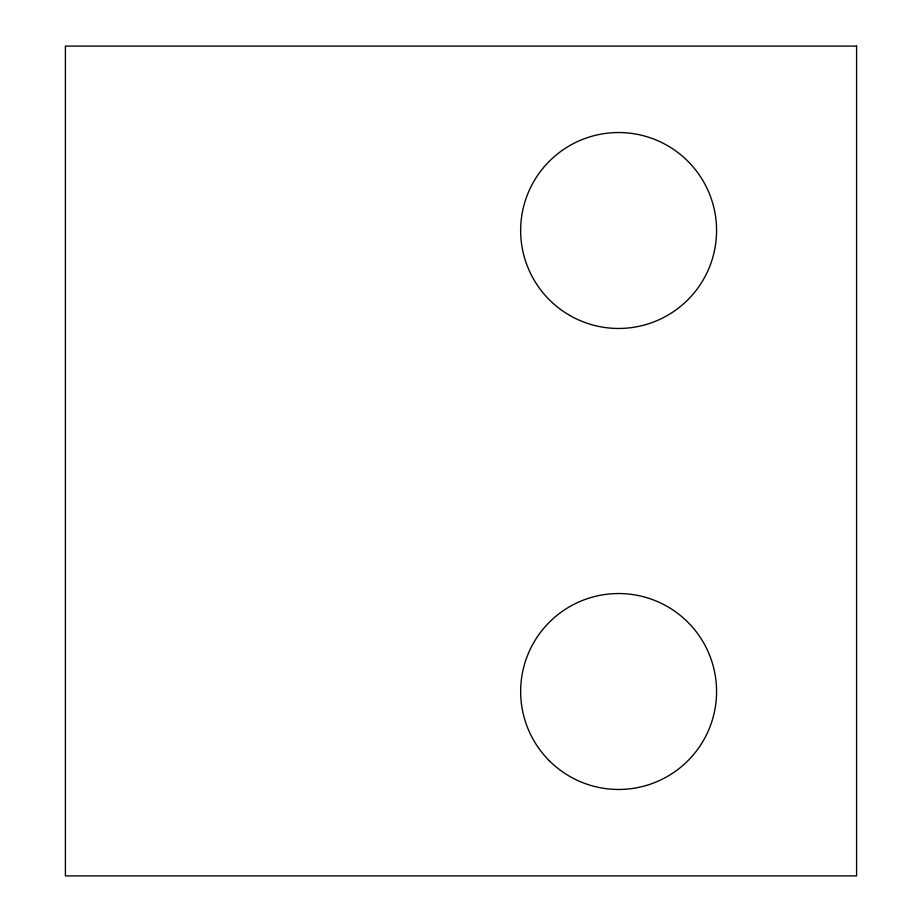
<?xml version="1.0" encoding="UTF-8"?>
<svg xmlns="http://www.w3.org/2000/svg" width="922" height="922" viewBox="0 0 922 922"><rect width="100%" height="100%" fill="white"/><g stroke="black" fill="none" stroke-linecap="round" stroke-linejoin="round"><path stroke-width="1.38" d="M856.596 46.1L65.404 46.1L65.404 875.9L856.596 875.9L856.596 46.1M549.339 760.765A97.963 97.963 0 0 0 713.236 716.855A97.963 97.963 0 0 0 593.261 596.88A97.963 97.963 0 0 0 549.339 760.765M569.623 315.336A97.963 97.963 0 0 0 716.567 230.5A97.963 97.963 0 0 0 569.623 145.664A97.963 97.963 0 0 0 569.623 315.336"/></g></svg>
